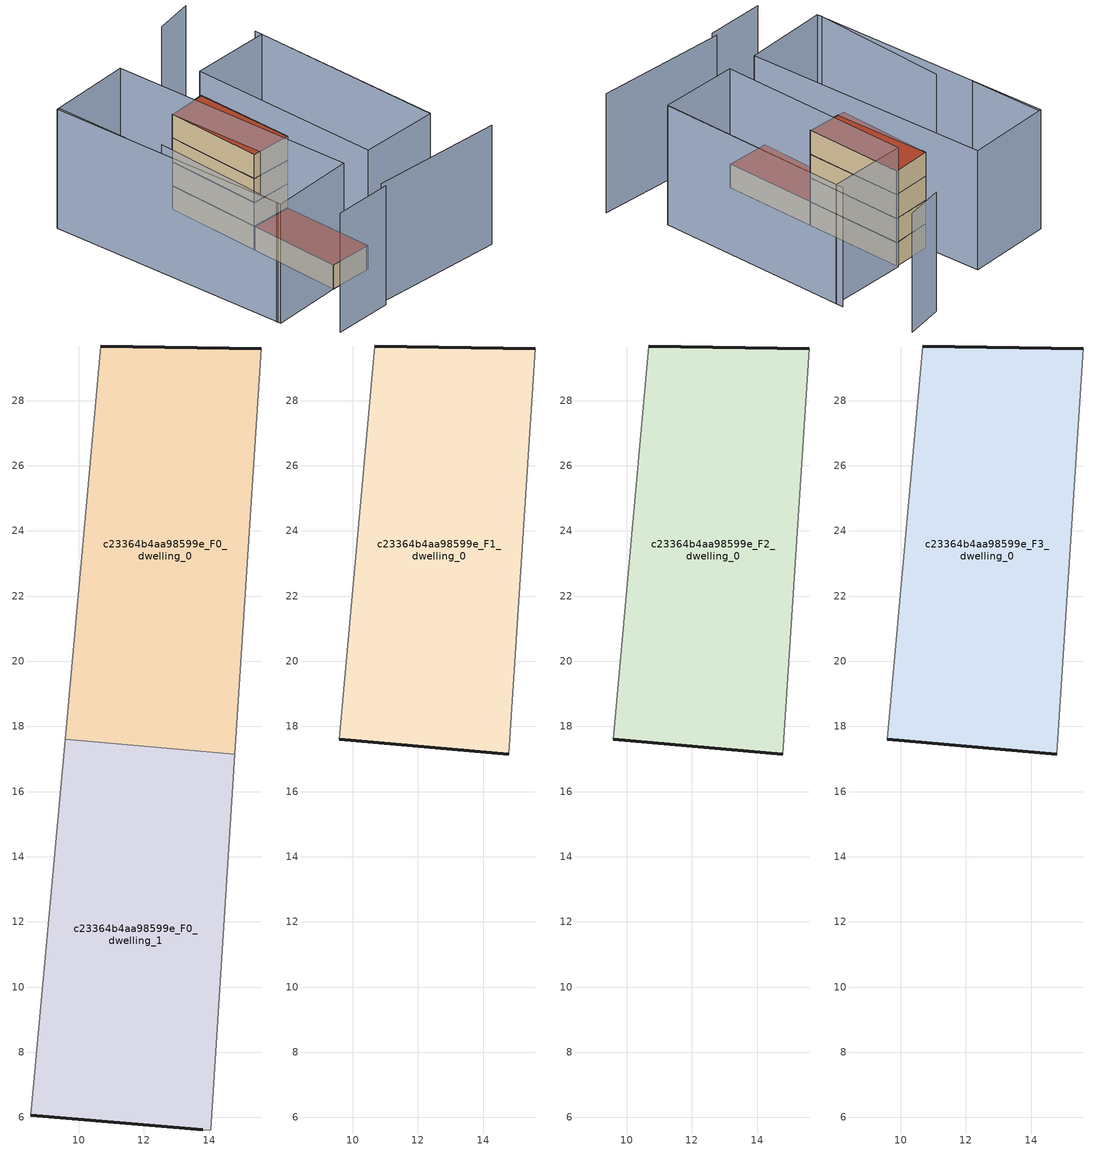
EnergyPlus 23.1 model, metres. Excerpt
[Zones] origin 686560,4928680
c23364b4aa98599e_F0_dwelling_0
 floor ground (EU_floor_Construction): 14.79,17.14 15.59,29.58 10.67,29.67 9.58,17.61 z0
 wall outside (EU_wall_Construction): 10.67,29.67 15.59,29.58 z0:3
 wall adiabatic (EU_wall_Construction): 15.59,29.58 14.79,17.14 / 9.58,17.61 10.67,29.67 z0:3
 wall to c23364b4aa98599e_F0_dwelling_1 (EU_wall_Construction): 14.79,17.14 9.58,17.61 z0:3
c23364b4aa98599e_F0_dwelling_1
 floor ground (EU_floor_Construction): 14.05,5.62 14.79,17.14 9.58,17.61 8.53,6.07 13.8,5.62 z0
 wall outside (EU_wall_Construction): 13.8,5.62 8.53,6.07 z0:3
 wall adiabatic (EU_wall_Construction): 8.53,6.07 9.58,17.61 / 14.79,17.14 14.05,5.62 13.8,5.62 z0:3
 roof outside (EU_roof_Construction): 14.79,17.14 14.05,5.62 13.8,5.62 8.53,6.07 9.58,17.61 z3
c23364b4aa98599e_F1_dwelling_0
 floor to c23364b4aa98599e_F0_dwelling_0 (EU_floor_Construction): 14.79,17.14 15.59,29.58 10.67,29.67 9.58,17.61 z3
 wall outside (EU_wall_Construction): 14.79,17.14 9.58,17.61 / 10.67,29.67 15.59,29.58 z3:6
 wall adiabatic (EU_wall_Construction): 15.59,29.58 14.79,17.14 / 9.58,17.61 10.67,29.67 z3:6
c23364b4aa98599e_F2_dwelling_0
 floor to c23364b4aa98599e_F1_dwelling_0 (EU_floor_Construction): 14.79,17.14 15.59,29.58 10.67,29.67 9.58,17.61 z6
 wall outside (EU_wall_Construction): 14.79,17.14 9.58,17.61 / 10.67,29.67 15.59,29.58 z6:9
 wall adiabatic (EU_wall_Construction): 15.59,29.58 14.79,17.14 / 9.58,17.61 10.67,29.67 z6:9
c23364b4aa98599e_F3_dwelling_0
 floor to c23364b4aa98599e_F2_dwelling_0 (EU_floor_Construction): 14.79,17.14 15.59,29.58 10.67,29.67 9.58,17.61 z9
 wall outside (EU_wall_Construction): 14.79,17.14 9.58,17.61 / 10.67,29.67 15.59,29.58 z9:12
 wall adiabatic (EU_wall_Construction): 15.59,29.58 14.79,17.14 / 9.58,17.61 10.67,29.67 z9:12
 roof outside (EU_roof_Construction): 15.59,29.58 14.79,17.14 9.58,17.61 10.67,29.67 z12
shading: 2.15,0.06 9.54,-0.33 / 9.56,0.28 26.26,-1.64 / 1.29,23.75 -0.42,6.61 / 24.05,5.02 25.65,30.14 / 0.28,36.99 -0.04,27.68 / 25.1,39.12 20.18,38.58 / 25.59,29.14 24.05,4.98 / 24.05,4.98 14.05,5.62 / 14.05,5.62 15.59,29.78 / 15.59,29.78 25.59,29.14 / -0.41,6.19 0.01,36.97 / 0.01,36.97 10.77,36.82 / 10.77,36.82 10.35,6.04 / 10.35,6.04 -0.41,6.19 z0:15
[Building]
EU S2 Campaign: North Axis=0; Terrain=City; Solar Distribution=FullExterior
[Site:Location]
Bologna: Latitude=44.5; Longitude=11.25; Time Zone=1; Elevation=37
[SizingPeriod:WeatherFileDays]
AnnualSizingPeriod: Begin Month=1; Begin Day of Month=1; End Month=12; End Day of Month=31; Day of Week for Start Day=Monday; Use Weather File Daylight Saving Period=No; Use Weather File Rain and Snow Indicators=No
[MATERIAL]
EU_InternalMass_Material: Roughness=MediumRough; Thickness=0.1; Conductivity=1; Density=1800; Specific Heat=900; Thermal Absorptance=0.9; Solar Absorptance=0.7; Visible Absorptance=0.7
[MATERIAL:NOMASS] Roughness=MediumRough; Thermal Absorptance=0.9; Solar Absorptance=0.7; Visible Absorptance=0.7
Name | Thermal Resistance
EU_wall_NoMass | 0.937881
EU_roof_NoMass | 0.548572
EU_floor_NoMass | 0.71348
[CONSTRUCTION]
EU_wall_Construction: EU_wall_NoMass
EU_roof_Construction: EU_roof_NoMass
EU_floor_Construction: EU_floor_NoMass
EU_InternalMass_Construction: EU_InternalMass_Material
[ZONE] Type=1; Multiplier=1; Ceiling Height=autocalculate; Floor Area=autocalculate; Part of Total Floor Area=Yes
Name | Volume
c23364b4aa98599e_F0_dwelling_0; c23364b4aa98599e_F1_dwelling_0; c23364b4aa98599e_F2_dwelling_0; c23364b4aa98599e_F3_dwelling_0 | 187.037
c23364b4aa98599e_F0_dwelling_1 | 187.045
[INTERNALMASS] Construction=EU_InternalMass_Construction
Name | Zone or ZoneList | Surface Area
c23364b4aa98599e_F0_dwelling_0_EU_InternalMass | c23364b4aa98599e_F0_dwelling_0 | 62.3459
c23364b4aa98599e_F0_dwelling_1_EU_InternalMass | c23364b4aa98599e_F0_dwelling_1 | 62.348
c23364b4aa98599e_F1_dwelling_0_EU_InternalMass | c23364b4aa98599e_F1_dwelling_0 | 124.697
c23364b4aa98599e_F2_dwelling_0_EU_InternalMass | c23364b4aa98599e_F2_dwelling_0 | 124.697
c23364b4aa98599e_F3_dwelling_0_EU_InternalMass | c23364b4aa98599e_F3_dwelling_0 | 124.697
[OTHEREQUIPMENT] Fuel Type=Electricity; Design Level Calculation Method=Watts/Area; Power per Zone Floor Area=1; Fraction Latent=0; Fraction Radiant=0; Fraction Lost=0; Carbon Dioxide Generation Rate=0; EndUse Subcategory=EU_Step8_InternalGains
Name | Zone or ZoneList or Space or SpaceList | Schedule
EU_Step8_InternalGain_c23364b4aa98599e_F0_dwelling_0_f000 | c23364b4aa98599e_F0_dwelling_0 | EU_Step8_GainSchedule_c23364b4aa98599e_F0_dwelling_0_f000
EU_Step8_InternalGain_c23364b4aa98599e_F0_dwelling_1_f000 | c23364b4aa98599e_F0_dwelling_1 | EU_Step8_GainSchedule_c23364b4aa98599e_F0_dwelling_1_f000
EU_Step8_InternalGain_c23364b4aa98599e_F1_dwelling_0_f000 | c23364b4aa98599e_F1_dwelling_0 | EU_Step8_GainSchedule_c23364b4aa98599e_F1_dwelling_0_f000
EU_Step8_InternalGain_c23364b4aa98599e_F2_dwelling_0_f000 | c23364b4aa98599e_F2_dwelling_0 | EU_Step8_GainSchedule_c23364b4aa98599e_F2_dwelling_0_f000
EU_Step8_InternalGain_c23364b4aa98599e_F3_dwelling_0_f000 | c23364b4aa98599e_F3_dwelling_0 | EU_Step8_GainSchedule_c23364b4aa98599e_F3_dwelling_0_f000
[ZONEVENTILATION:DESIGNFLOWRATE] Schedule=EU_AlwaysOn; Design Flow Rate Calculation Method=AirChanges/Hour; Air Changes per Hour=0.687892; Ventilation Type=Natural; Fan Pressure Rise=0; Fan Total Efficiency=1; Constant Term Coefficient=1; Temperature Term Coefficient=0; Velocity Term Coefficient=0; Velocity Squared Term Coefficient=0; Minimum Indoor Temperature=-100; Maximum Indoor Temperature=100; Delta Temperature=-100; Minimum Outdoor Temperature=-100; Maximum Outdoor Temperature=100; Maximum Wind Speed=40
Name | Zone or ZoneList or Space or SpaceList
EU_ConstantAir_c23364b4aa98599e_F0_dwelling_0 | c23364b4aa98599e_F0_dwelling_0
EU_ConstantAir_c23364b4aa98599e_F0_dwelling_1 | c23364b4aa98599e_F0_dwelling_1
EU_ConstantAir_c23364b4aa98599e_F1_dwelling_0 | c23364b4aa98599e_F1_dwelling_0
EU_ConstantAir_c23364b4aa98599e_F2_dwelling_0 | c23364b4aa98599e_F2_dwelling_0
EU_ConstantAir_c23364b4aa98599e_F3_dwelling_0 | c23364b4aa98599e_F3_dwelling_0
[HVACTEMPLATE:THERMOSTAT] Constant Heating Setpoint=20; Constant Cooling Setpoint=50
EU_HeatOnly_c23364b4aa98599e_F0_dwelling_0; EU_HeatOnly_c23364b4aa98599e_F0_dwelling_1; EU_HeatOnly_c23364b4aa98599e_F1_dwelling_0; EU_HeatOnly_c23364b4aa98599e_F2_dwelling_0; EU_HeatOnly_c23364b4aa98599e_F3_dwelling_0
[HVACTEMPLATE:ZONE:IDEALLOADSAIRSYSTEM] System Availability Schedule=EU_AlwaysOn; Maximum Heating Supply Air Temperature=50; Minimum Cooling Supply Air Temperature=13; Maximum Heating Supply Air Humidity Ratio=0.0156; Minimum Cooling Supply Air Humidity Ratio=0.0077; Heating Limit=NoLimit; Cooling Limit=NoLimit; Heating Availability Schedule=EU_AlwaysOn; Cooling Availability Schedule=EU_CoolingOff; Dehumidification Control Type=ConstantSensibleHeatRatio; Cooling Sensible Heat Ratio=0.7; Dehumidification Setpoint=60; Humidification Control Type=None; Humidification Setpoint=30; Outdoor Air Method=None; Outdoor Air Flow Rate per Person=0.00944; Outdoor Air Flow Rate per Zone Floor Area=0; Outdoor Air Flow Rate per Zone=0; Demand Controlled Ventilation Type=None; Outdoor Air Economizer Type=NoEconomizer; Heat Recovery Type=None; Sensible Heat Recovery Effectiveness=0.7; Latent Heat Recovery Effectiveness=0.65
Name | Template Thermostat
c23364b4aa98599e_F0_dwelling_0 | EU_HeatOnly_c23364b4aa98599e_F0_dwelling_0
c23364b4aa98599e_F0_dwelling_1 | EU_HeatOnly_c23364b4aa98599e_F0_dwelling_1
c23364b4aa98599e_F1_dwelling_0 | EU_HeatOnly_c23364b4aa98599e_F1_dwelling_0
c23364b4aa98599e_F2_dwelling_0 | EU_HeatOnly_c23364b4aa98599e_F2_dwelling_0
c23364b4aa98599e_F3_dwelling_0 | EU_HeatOnly_c23364b4aa98599e_F3_dwelling_0
[SIZING:ZONE] Zone Cooling Design Supply Air Temperature Input Method=SupplyAirTemperature; Zone Cooling Design Supply Air Temperature=13; Zone Heating Design Supply Air Temperature Input Method=SupplyAirTemperature; Zone Heating Design Supply Air Temperature=50; Zone Cooling Design Supply Air Humidity Ratio=0.008; Zone Heating Design Supply Air Humidity Ratio=0.008; Cooling Design Air Flow Method=DesignDay; Cooling Design Air Flow Rate=0; Cooling Minimum Air Flow per Zone Floor Area=0.000762; Cooling Minimum Air Flow=0; Cooling Minimum Air Flow Fraction=0.2; Heating Design Air Flow Method=DesignDay; Heating Design Air Flow Rate=0; Heating Maximum Air Flow per Zone Floor Area=0.002032; Heating Maximum Air Flow=0.141576; Heating Maximum Air Flow Fraction=0.3; Account for Dedicated Outdoor Air System=No; Dedicated Outdoor Air System Control Strategy=NeutralSupplyAir; Dedicated Outdoor Air Low Setpoint Temperature for Design=autosize; Dedicated Outdoor Air High Setpoint Temperature for Design=autosize; Zone Load Sizing Method=Sensible Load Only No Latent Load; Zone Latent Cooling Design Supply Air Humidity Ratio Input Method=HumidityRatioDifference; Zone Cooling Design Supply Air Humidity Ratio Difference=0.005; Zone Latent Heating Design Supply Air Humidity Ratio Input Method=HumidityRatioDifference; Zone Humidification Design Supply Air Humidity Ratio Difference=0.005
c23364b4aa98599e_F0_dwelling_0; c23364b4aa98599e_F0_dwelling_1; c23364b4aa98599e_F1_dwelling_0; c23364b4aa98599e_F2_dwelling_0; c23364b4aa98599e_F3_dwelling_0
[SCHEDULE:CONSTANT]
Name | Hourly Value
EU_AlwaysOn | 1
EU_CoolingOff | 0
[SCHEDULE:FILE] Column Number=1; Rows to Skip at Top=0; Number of Hours of Data=8760; Column Separator=Comma; Interpolate to Timestep=No; Minutes per Item=60; Adjust Schedule for Daylight Savings=Yes
Name | File
EU_Step8_GainSchedule_c23364b4aa98599e_F0_dwelling_0_f000 | ../../schedules/c23364b4aa98599e/c23364b4aa98599e_F0_dwelling_0_f000_gain.csv
EU_Step8_GainSchedule_c23364b4aa98599e_F0_dwelling_1_f000 | ../../schedules/c23364b4aa98599e/c23364b4aa98599e_F0_dwelling_1_f000_gain.csv
EU_Step8_GainSchedule_c23364b4aa98599e_F1_dwelling_0_f000 | ../../schedules/c23364b4aa98599e/c23364b4aa98599e_F1_dwelling_0_f000_gain.csv
EU_Step8_GainSchedule_c23364b4aa98599e_F2_dwelling_0_f000 | ../../schedules/c23364b4aa98599e/c23364b4aa98599e_F2_dwelling_0_f000_gain.csv
EU_Step8_GainSchedule_c23364b4aa98599e_F3_dwelling_0_f000 | ../../schedules/c23364b4aa98599e/c23364b4aa98599e_F3_dwelling_0_f000_gain.csv
